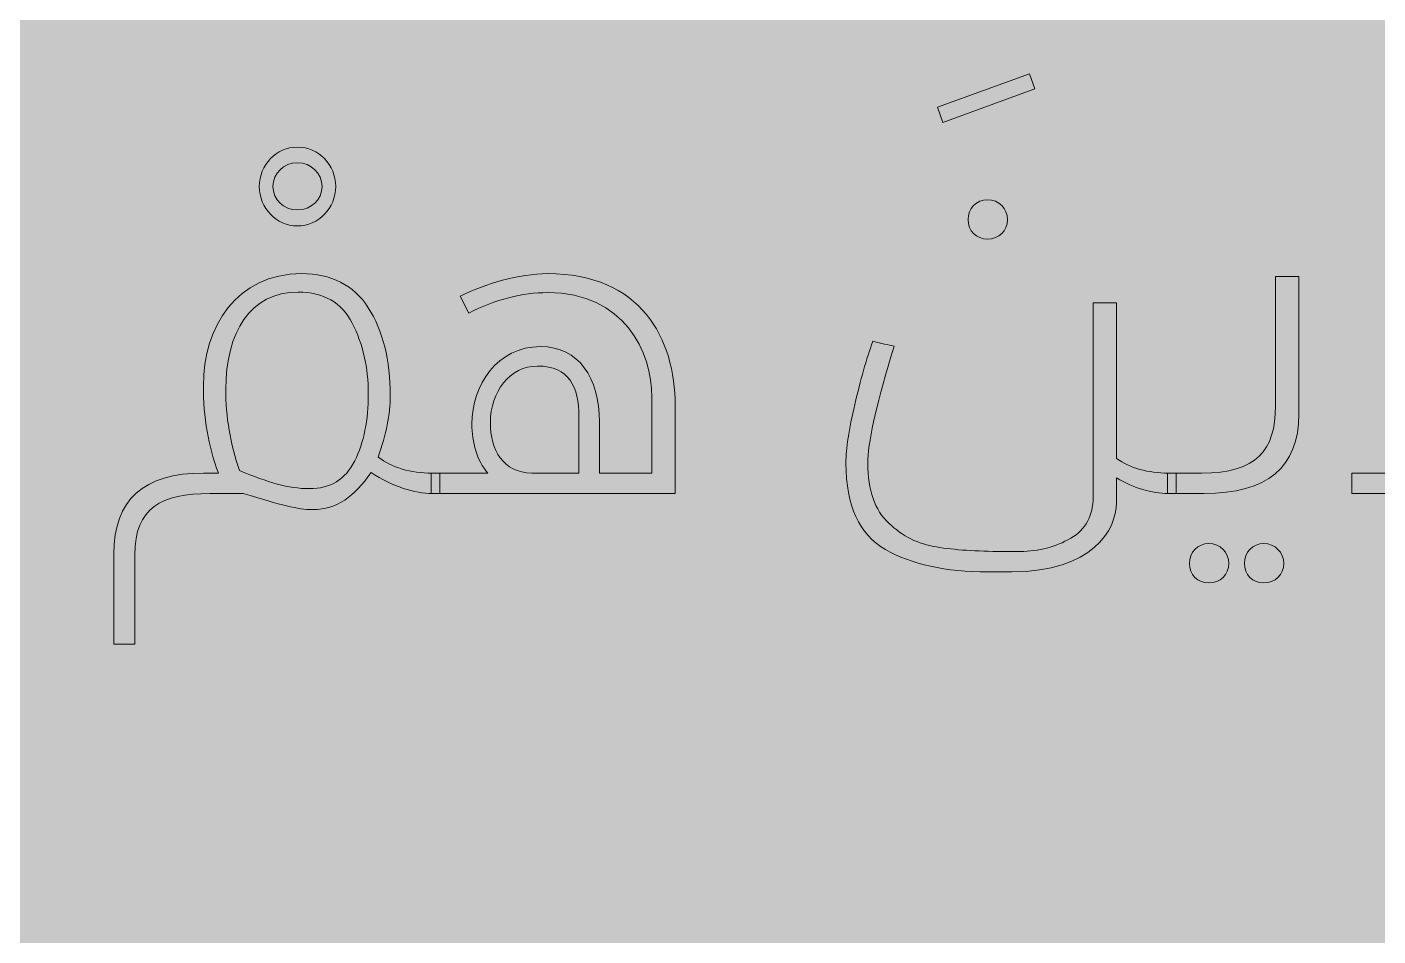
# Model space of a CAD drawing. Header units: inches. Extents: x -1481 to -429, y -1676 to -696.
# Drawn here: x -1375.4 to -1347.56, y -895.37 to -876.64 of the extents above; entities that cross this region are included whole.
import ezdxf

# ---------------------------------------------------------------- set-up
doc = ezdxf.new("R2010")
doc.units = ezdxf.units.IN
doc.header["$MEASUREMENT"] = 0
doc.layers.add('Layer 1', color=7, linetype='Continuous')

# ---------------------------------------------------------------- blocks, each defined once
blk = doc.blocks.new('block 413')
at = {"layer": 'Layer 1', "lineweight": 0}
blk.add_lwpolyline([(-1354.744, -877.602), (-1354.634, -877.913), (-1356.528, -878.604), (-1356.638, -878.294), (-1354.744, -877.602)], dxfattribs=at)
for points, knots in [([(-1369.828, -879.115), (-1369.387, -879.115), (-1369.036, -879.476), (-1369.036, -879.927), (-1369.036, -880.368), (-1369.387, -880.739), (-1369.828, -880.739), (-1370.259, -880.739), (-1370.61, -880.368), (-1370.61, -879.927), (-1370.61, -879.476), (-1370.259, -879.115), (-1369.828, -879.115)], [0, 0, 0, 0, 1, 1, 1, 2, 2, 2, 3, 3, 3, 4, 4, 4, 4]), ([(-1369.828, -880.408), (-1369.537, -880.408), (-1369.317, -880.198), (-1369.317, -879.927), (-1369.317, -879.657), (-1369.537, -879.436), (-1369.828, -879.436), (-1370.108, -879.436), (-1370.329, -879.657), (-1370.329, -879.927), (-1370.329, -880.198), (-1370.108, -880.408), (-1369.828, -880.408)], [0, 0, 0, 0, 1, 1, 1, 2, 2, 2, 3, 3, 3, 4, 4, 4, 4]), ([(-1355.606, -880.198), (-1355.375, -880.198), (-1355.195, -880.378), (-1355.195, -880.609), (-1355.195, -880.839), (-1355.375, -881.01), (-1355.606, -881.01), (-1355.836, -881.01), (-1356.007, -880.839), (-1356.007, -880.609), (-1356.007, -880.378), (-1355.836, -880.198), (-1355.606, -880.198)], [0, 0, 0, 0, 1, 1, 1, 2, 2, 2, 3, 3, 3, 4, 4, 4, 4]), ([(-1371.632, -886.252), (-1372.624, -886.252), (-1373.175, -886.543), (-1373.175, -887.515), (-1373.175, -887.515), (-1373.175, -889.359), (-1373.175, -889.359), (-1373.175, -889.359), (-1373.606, -889.359), (-1373.606, -889.359), (-1373.606, -889.359), (-1373.606, -887.495), (-1373.606, -887.495), (-1373.606, -886.382), (-1372.995, -885.831), (-1371.762, -885.831), (-1371.762, -885.831), (-1371.451, -885.831), (-1371.451, -885.831), (-1371.662, -885.28), (-1371.762, -884.678), (-1371.762, -884.037), (-1371.762, -882.804), (-1371.071, -881.722), (-1369.737, -881.722), (-1369.126, -881.722), (-1368.675, -881.952), (-1368.364, -882.423), (-1368.064, -882.894), (-1367.913, -883.505), (-1367.913, -884.237), (-1367.913, -884.618), (-1367.994, -885.039), (-1368.164, -885.5), (-1367.873, -885.721), (-1367.502, -885.831), (-1367.051, -885.831), (-1367.051, -885.831), (-1366.891, -885.831), (-1366.891, -885.831), (-1366.891, -885.831), (-1366.891, -886.252), (-1366.891, -886.252), (-1366.891, -886.252), (-1367.051, -886.252), (-1367.051, -886.252), (-1367.402, -886.252), (-1367.863, -886.112), (-1368.304, -885.821), (-1368.665, -886.312), (-1368.996, -886.583), (-1369.507, -886.583), (-1369.828, -886.583), (-1370.148, -886.492), (-1370.94, -886.252), (-1370.94, -886.252), (-1371.632, -886.252), (-1371.632, -886.252)], [0, 0, 0, 0, 1, 1, 1, 2, 2, 2, 3, 3, 3, 4, 4, 4, 5, 5, 5, 6, 6, 6, 7, 7, 7, 8, 8, 8, 9, 9, 9, 10, 10, 10, 11, 11, 11, 12, 12, 12, 13, 13, 13, 14, 14, 14, 15, 15, 15, 16, 16, 16, 17, 17, 17, 18, 18, 18, 19, 19, 19, 19]), ([(-1365.899, -885.831), (-1366.13, -885.58), (-1366.23, -885.189), (-1366.23, -884.819), (-1366.23, -884.017), (-1365.709, -883.225), (-1364.817, -883.225), (-1364.025, -883.225), (-1363.604, -883.866), (-1363.604, -884.778), (-1363.604, -884.778), (-1363.604, -885.831), (-1363.604, -885.831), (-1363.604, -885.831), (-1362.521, -885.831), (-1362.521, -885.831), (-1362.521, -885.831), (-1362.521, -884.267), (-1362.521, -884.267), (-1362.521, -883.335), (-1363.093, -882.112), (-1364.666, -882.112), (-1365.197, -882.112), (-1365.739, -882.253), (-1366.29, -882.533), (-1366.29, -882.533), (-1366.47, -882.183), (-1366.47, -882.183), (-1365.949, -881.932), (-1365.268, -881.722), (-1364.666, -881.722), (-1362.762, -881.722), (-1362.04, -883.044), (-1362.04, -884.448), (-1362.04, -884.448), (-1362.04, -886.252), (-1362.04, -886.252), (-1362.04, -886.252), (-1367.072, -886.252), (-1367.072, -886.252), (-1367.072, -886.252), (-1367.072, -885.831), (-1367.072, -885.831), (-1367.072, -885.831), (-1365.899, -885.831), (-1365.899, -885.831)], [0, 0, 0, 0, 1, 1, 1, 2, 2, 2, 3, 3, 3, 4, 4, 4, 5, 5, 5, 6, 6, 6, 7, 7, 7, 8, 8, 8, 9, 9, 9, 10, 10, 10, 11, 11, 11, 12, 12, 12, 13, 13, 13, 14, 14, 14, 15, 15, 15, 15]), ([(-1351.898, -885.831), (-1351.898, -885.831), (-1351.196, -885.831), (-1351.196, -885.831), (-1350.064, -885.831), (-1349.673, -885.37), (-1349.673, -884.448), (-1349.673, -884.448), (-1349.673, -881.781), (-1349.673, -881.781), (-1349.673, -881.781), (-1349.192, -881.781), (-1349.192, -881.781), (-1349.192, -881.781), (-1349.192, -884.618), (-1349.192, -884.618), (-1349.192, -885.711), (-1349.843, -886.252), (-1351.146, -886.252), (-1351.146, -886.252), (-1351.898, -886.252), (-1351.898, -886.252), (-1351.898, -886.252), (-1351.898, -885.831), (-1351.898, -885.831)], [0, 0, 0, 0, 1, 1, 1, 2, 2, 2, 3, 3, 3, 4, 4, 4, 5, 5, 5, 6, 6, 6, 7, 7, 7, 8, 8, 8, 8]), ([(-1343.298, -886.252), (-1343.649, -886.252), (-1344.18, -886.081), (-1344.551, -885.771), (-1344.902, -886.091), (-1345.373, -886.252), (-1345.964, -886.252), (-1345.964, -886.252), (-1348.099, -886.252), (-1348.099, -886.252), (-1348.099, -886.252), (-1348.099, -885.831), (-1348.099, -885.831), (-1348.099, -885.831), (-1346.065, -885.831), (-1346.065, -885.831), (-1345.112, -885.831), (-1344.772, -885.45), (-1344.772, -884.919), (-1344.772, -884.598), (-1345.002, -884.167), (-1345.453, -883.616), (-1345.904, -883.064), (-1346.395, -882.584), (-1346.907, -882.163), (-1346.856, -882.092), (-1346.746, -881.962), (-1346.586, -881.772), (-1346.034, -882.222), (-1345.513, -882.754), (-1345.022, -883.345), (-1344.531, -883.946), (-1344.29, -884.448), (-1344.29, -884.849), (-1344.29, -885.059), (-1344.321, -885.27), (-1344.381, -885.48), (-1344.08, -885.711), (-1343.719, -885.831), (-1343.298, -885.831), (-1343.298, -885.831), (-1343.138, -885.831), (-1343.138, -885.831), (-1343.138, -885.831), (-1343.138, -886.252), (-1343.138, -886.252), (-1343.138, -886.252), (-1343.298, -886.252), (-1343.298, -886.252)], [0, 0, 0, 0, 1, 1, 1, 2, 2, 2, 3, 3, 3, 4, 4, 4, 5, 5, 5, 6, 6, 6, 7, 7, 7, 8, 8, 8, 9, 9, 9, 10, 10, 10, 11, 11, 11, 12, 12, 12, 13, 13, 13, 14, 14, 14, 15, 15, 15, 16, 16, 16, 16]), ([(-1371.02, -885.781), (-1370.429, -886.021), (-1370.018, -886.152), (-1369.577, -886.152), (-1369.146, -886.152), (-1368.835, -885.961), (-1368.645, -885.58), (-1368.455, -885.199), (-1368.364, -884.738), (-1368.364, -884.197), (-1368.364, -883.656), (-1368.475, -883.175), (-1368.695, -882.744), (-1368.916, -882.313), (-1369.286, -882.102), (-1369.808, -882.102), (-1370.8, -882.102), (-1371.301, -882.934), (-1371.301, -884.107), (-1371.301, -884.668), (-1371.211, -885.229), (-1371.02, -885.781)], [0, 0, 0, 0, 1, 1, 1, 2, 2, 2, 3, 3, 3, 4, 4, 4, 5, 5, 5, 6, 6, 6, 7, 7, 7, 7]), ([(-1352.95, -886.442), (-1352.95, -887.004), (-1353.451, -887.866), (-1355.105, -887.866), (-1355.105, -887.866), (-1355.596, -887.866), (-1355.596, -887.866), (-1356.468, -887.866), (-1357.179, -887.715), (-1357.711, -887.405), (-1358.252, -887.094), (-1358.523, -886.502), (-1358.523, -885.63), (-1358.523, -885.33), (-1358.462, -884.929), (-1358.342, -884.418), (-1358.222, -883.916), (-1358.102, -883.485), (-1357.971, -883.115), (-1357.781, -883.165), (-1357.661, -883.185), (-1357.53, -883.215), (-1357.53, -883.215), (-1357.6, -883.435), (-1357.6, -883.435), (-1357.911, -884.488), (-1358.072, -885.219), (-1358.072, -885.63), (-1358.072, -886.182), (-1357.931, -886.593), (-1357.641, -886.863), (-1357.36, -887.134), (-1357.029, -887.294), (-1356.658, -887.354), (-1356.287, -887.415), (-1355.836, -887.445), (-1355.295, -887.445), (-1355.295, -887.445), (-1354.934, -887.445), (-1354.934, -887.445), (-1354.543, -887.445), (-1354.203, -887.354), (-1353.892, -887.174), (-1353.581, -886.994), (-1353.431, -886.713), (-1353.431, -886.322), (-1353.431, -886.322), (-1353.431, -882.323), (-1353.431, -882.323), (-1353.431, -882.323), (-1352.95, -882.323), (-1352.95, -882.323), (-1352.95, -882.323), (-1352.95, -885.53), (-1352.95, -885.53), (-1352.659, -885.731), (-1352.308, -885.831), (-1351.877, -885.831), (-1351.877, -885.831), (-1351.717, -885.831), (-1351.717, -885.831), (-1351.717, -885.831), (-1351.717, -886.252), (-1351.717, -886.252), (-1351.717, -886.252), (-1351.877, -886.252), (-1351.877, -886.252), (-1352.228, -886.252), (-1352.579, -886.142), (-1352.95, -885.931), (-1352.95, -885.931), (-1352.95, -886.442), (-1352.95, -886.442)], [0, 0, 0, 0, 1, 1, 1, 2, 2, 2, 3, 3, 3, 4, 4, 4, 5, 5, 5, 6, 6, 6, 7, 7, 7, 8, 8, 8, 9, 9, 9, 10, 10, 10, 11, 11, 11, 12, 12, 12, 13, 13, 13, 14, 14, 14, 15, 15, 15, 16, 16, 16, 17, 17, 17, 18, 18, 18, 19, 19, 19, 20, 20, 20, 21, 21, 21, 22, 22, 22, 23, 23, 23, 24, 24, 24, 24]), ([(-1364.997, -885.831), (-1364.997, -885.831), (-1364.025, -885.831), (-1364.025, -885.831), (-1364.025, -885.831), (-1364.025, -884.668), (-1364.025, -884.668), (-1364.025, -884.057), (-1364.225, -883.626), (-1364.877, -883.626), (-1365.448, -883.626), (-1365.849, -884.157), (-1365.849, -884.788), (-1365.849, -885.36), (-1365.588, -885.821), (-1364.997, -885.831)], [0, 0, 0, 0, 1, 1, 1, 2, 2, 2, 3, 3, 3, 4, 4, 4, 5, 5, 5, 5]), ([(-1351.046, -887.284), (-1350.815, -887.284), (-1350.635, -887.465), (-1350.635, -887.695), (-1350.635, -887.926), (-1350.815, -888.096), (-1351.046, -888.096), (-1351.276, -888.096), (-1351.447, -887.926), (-1351.447, -887.695), (-1351.447, -887.465), (-1351.276, -887.284), (-1351.046, -887.284)], [0, 0, 0, 0, 1, 1, 1, 2, 2, 2, 3, 3, 3, 4, 4, 4, 4]), ([(-1349.913, -887.284), (-1349.683, -887.284), (-1349.502, -887.465), (-1349.502, -887.695), (-1349.502, -887.926), (-1349.683, -888.096), (-1349.913, -888.096), (-1350.144, -888.096), (-1350.314, -887.926), (-1350.314, -887.695), (-1350.314, -887.465), (-1350.144, -887.284), (-1349.913, -887.284)], [0, 0, 0, 0, 1, 1, 1, 2, 2, 2, 3, 3, 3, 4, 4, 4, 4])]:
    blk.add_open_spline(points, degree=3, knots=knots, dxfattribs=at)
blk = doc.blocks.new('block 412')
at = {"layer": 'Layer 1'}
blk.add_blockref('block 413', (0, 0), dxfattribs=at)

msp = doc.modelspace()

# ---------------------------------------------------------------- hatches: boundary and pattern name
at = {"layer": 'Layer 1', "true_color": 0x006738}
h = msp.add_hatch(color=116, dxfattribs=at)
h.dxf.hatch_style = 2
h.paths.add_polyline_path([(-1241.324, -985.727), (-1481.324, -985.727), (-1481.324, -695.727), (-1241.324, -695.727)])

# ---------------------------------------------------------------- block references
at = {"layer": 'Layer 1'}
msp.add_blockref('block 412', (0, 0), dxfattribs=at)

doc.saveas('drawing.dxf')
